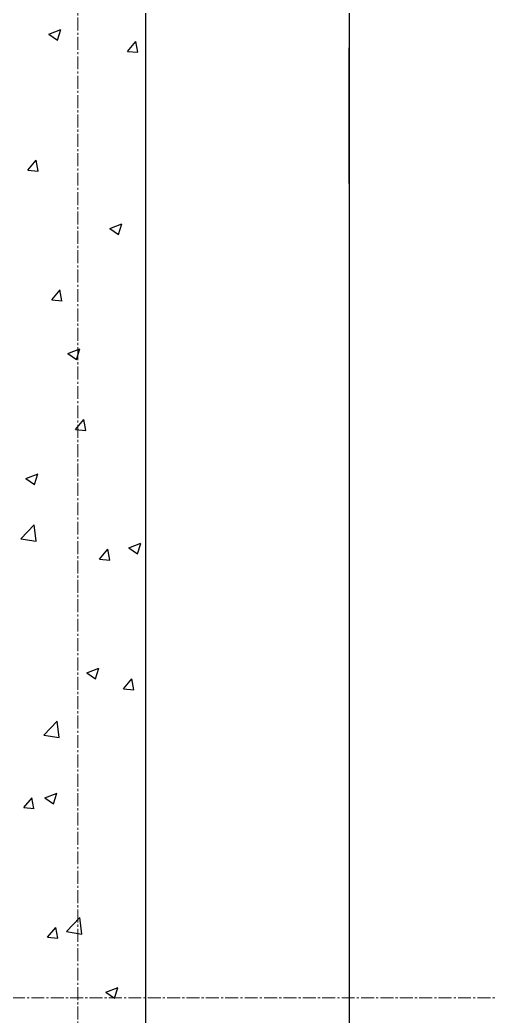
# Model space of a CAD drawing. Header units: millimetres. Extents: x -231292 to 573618, y -153144 to 564035.
# Drawn here: x 8818 to 9509, y 257940 to 259408 of the extents above; entities that cross this region are included whole.
import ezdxf

# ---------------------------------------------------------------- set-up
doc = ezdxf.new("R2010")
doc.units = ezdxf.units.MM
doc.linetypes.add('CENTER2', pattern=[28.575, 19.05, -3.175, 3.175, -3.175])
doc.layers.get('0').update_dxf_attribs({"color": 250})
for name, color, linetype, lineweight in [('АР_Стены ПЕНОблок', 250, 'Continuous', 20), ('АР_Штриховка', 250, 'Continuous', 0), ('РД_Оси_100', 250, 'Continuous', 0)]:
    doc.layers.add(name, color=color, linetype=linetype, lineweight=lineweight)
doc.layers.add('КР_Балки-0.5', color=60, linetype='Continuous', lineweight=50, plot=False)

# ---------------------------------------------------------------- blocks, each defined once
blk = doc.blocks.new('оси_рен')
at = {"layer": 'РД_Оси_100', "color": 251, "linetype": 'CENTER2', "true_color": 0x636466}
for p, q in [((1195652.916, 135558.25), (1195652.916, 223268.25)), ((1189697.958, 207313.25), (1241712.916, 207313.25))]:
    blk.add_line(p, q, dxfattribs=at)

msp = doc.modelspace()

# ---------------------------------------------------------------- linework, layer by layer
at = {"layer": 'АР_Стены ПЕНОблок', "color": 18, "linetype": 'Continuous', "lineweight": 25, "true_color": 0x000000}
msp.add_line((9003.243, 187666.253), (9003.243, 263866.253), dxfattribs=at)
at = {"layer": 'АР_Штриховка', "color": 18, "linetype": 'Continuous', "lineweight": 25, "true_color": 0x000000}
for p, q in [((8860.556, 259386.422), (8873.19, 259377.9)), ((8860.657, 259386.646), (8878.442, 259393.472)), ((8873.202, 259377.897), (8878.352, 259393.246)), ((8976.483, 259361.154), (8988.728, 259375.747)), ((8991.582, 259359.8), (8988.645, 259375.721)), ((8976.482, 259361.143), (8991.664, 259359.815)), ((8829.542, 259186.036), (8841.787, 259200.629)), ((8844.641, 259184.682), (8841.704, 259200.603)), ((8829.541, 259186.026), (8844.723, 259184.697)), ((8950.469, 259100.192), (8968.254, 259107.019)), ((8963.014, 259091.444), (8968.164, 259106.793)), ((8950.368, 259099.969), (8963.003, 259091.447)), ((8864.785, 258994.979), (8877.03, 259009.572)), ((8879.884, 258993.625), (8876.947, 259009.546)), ((8864.784, 258994.969), (8879.966, 258993.641)), ((8888.566, 258915.781), (8901.201, 258907.259)), ((8888.667, 258916.004), (8906.452, 258922.831)), ((8901.212, 258907.256), (8906.362, 258922.605)), ((8900.029, 258803.922), (8912.274, 258818.515)), ((8915.127, 258802.568), (8912.19, 258818.489)), ((8900.028, 258803.912), (8915.21, 258802.584)), ((8826.865, 258731.816), (8844.65, 258738.643)), ((8839.41, 258723.068), (8844.56, 258738.417)), ((8826.764, 258731.593), (8839.399, 258723.071)), ((8819.262, 258642.859), (8839.046, 258663.478)), ((8841.849, 258639.355), (8839.043, 258663.477)), ((8819.26, 258642.863), (8841.85, 258639.36)), ((8978.479, 258629.551), (8996.264, 258636.378)), ((8991.024, 258620.803), (8996.175, 258636.152)), ((8935.272, 258612.865), (8947.517, 258627.459)), ((8950.369, 258611.511), (8947.432, 258627.433)), ((8978.378, 258629.328), (8991.013, 258620.806)), ((8935.271, 258612.855), (8950.453, 258611.527)), ((8916.576, 258445.14), (8929.211, 258436.618)), ((8916.677, 258445.363), (8934.462, 258452.19)), ((8929.222, 258436.615), (8934.373, 258451.964)), ((8970.515, 258421.809), (8982.76, 258436.402)), ((8985.612, 258420.454), (8982.675, 258436.376)), ((8970.514, 258421.798), (8985.696, 258420.47)), ((8852.937, 258353.39), (8872.72, 258374.009)), ((8875.524, 258349.887), (8872.717, 258374.009)), ((8852.935, 258353.395), (8875.524, 258349.892)), ((8854.875, 258261.175), (8872.66, 258268.002)), ((8867.42, 258252.427), (8872.571, 258267.776)), ((8823.574, 258246.691), (8835.819, 258261.284)), ((8838.671, 258245.336), (8835.734, 258261.258)), ((8854.774, 258260.952), (8867.409, 258252.43)), ((8823.573, 258246.68), (8838.755, 258245.352)), ((8886.612, 258063.922), (8906.395, 258084.541)), ((8909.198, 258060.418), (8906.392, 258084.541)), ((8858.818, 258055.634), (8871.063, 258070.227)), ((8873.914, 258054.279), (8870.977, 258070.201)), ((8886.609, 258063.927), (8909.199, 258060.424)), ((8858.817, 258055.624), (8873.999, 258054.295)), ((8944.587, 257974.499), (8957.221, 257965.977)), ((8944.687, 257974.721), (8962.472, 257981.548)), ((8957.233, 257965.974), (8962.383, 257981.323))]:
    msp.add_line(p, q, dxfattribs=at)
at = {"layer": 'КР_Балки-0.5', "color": 18, "lineweight": 25, "ltscale": 200, "true_color": 0x000000}
for p, q in [((9303.244, 263866.253), (9303.244, 237366.253)), ((9303.244, 259166.253), (9303.244, 259366.253))]:
    msp.add_line(p, q, dxfattribs=at)

# ---------------------------------------------------------------- block references
at = {"rotation": 359.999868838025}
msp.add_blockref('оси_рен', (-1186750.035, 50655.808), dxfattribs=at)

doc.saveas('drawing.dxf')
